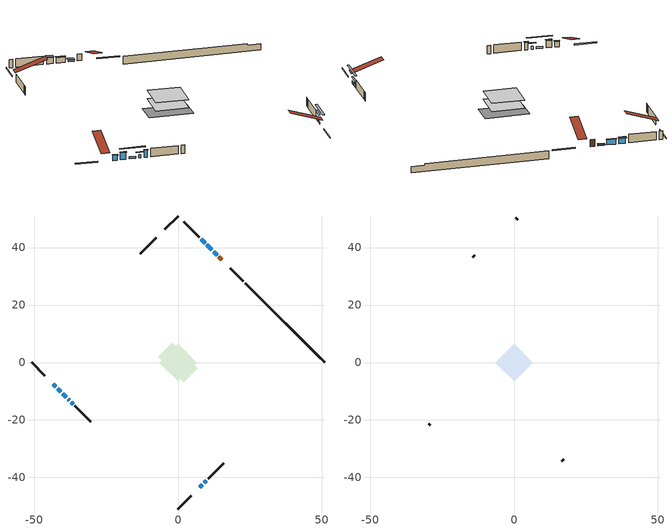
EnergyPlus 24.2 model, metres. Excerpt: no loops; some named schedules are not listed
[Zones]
conditioned space
 floor adiabatic (AdiabaticFloorConstruction): -6.6,0 0,6.6 6.6,0 0,-6.6 z0.77
 floor foundation (Slab1 construction): -6.9,1.99 -1.99,6.9 6.9,-1.99 1.99,-6.9 z-1.52
 wall outside (RimJoist1 construction): 0,-50.99 4.55,-46.44 / -50.99,0 -46.44,-4.55 / 0,50.99 -4.55,46.44 / 22.74,28.24 18.19,32.8 z0.77:1.07
 wall outside (AdiabaticWallConstruction 1): 15.18,35.8 14.26,36.73 z0.77:2.8
 wall outside (AdiabaticWallConstruction): 13.6,37.39 12.47,38.52 z0.77:1.23; -43.43,-7.56 -42.57,-8.42 / 11.81,39.17 10.09,40.9 z0.77:2.29; -41.91,-9.08 -40.83,-10.16 / -37.19,-13.8 -36.54,-14.45 z0.77:2.9; 7.56,-43.43 8.42,-42.57 / -40.18,-10.81 -38.88,-12.11 z0.77:1.38; -38.23,-12.76 -37.85,-13.14 z0.77:1.69; 9.43,41.56 8.14,42.85 z0.77:2.6; 9.08,-41.91 9.83,-41.15 z0.77:1.84
 wall outside (Wall1 construction): 10.49,-40.5 16.01,-34.98 / -35.89,-15.1 -30.37,-20.62 / -7.56,43.43 -13.08,37.91 / 7.48,43.51 1.96,49.02 z0.77:3.21
 wall foundation (FoundationWall1 construction): 23.4,27.59,-1.52 23.4,27.59,0.77 48.23,2.76,0.77 48.23,2.76,0.29 50.99,0,0.29 50.99,0,-1.52
 window (WindowConstruction 6): 13.6,37.39 12.47,38.52 z0.77:1.23
 window (WindowConstruction 4): -43.43,-7.56 -42.57,-8.42 z0.77:2.29
 window (WindowConstruction 5): -41.91,-9.08 -40.83,-10.16 z0.77:2.9
 window (WindowConstruction 8): 7.56,-43.43 8.42,-42.57 z0.77:1.38
 window (WindowConstruction 9): -40.17,-10.81 -38.88,-12.11 z0.77:1.38
 window (WindowConstruction 7): -38.22,-12.76 -37.85,-13.14 z0.77:1.68
 window (WindowConstruction): 11.81,39.18 10.09,40.9 z0.77:2.29
 window (WindowConstruction 1): 9.43,41.56 8.14,42.85 z0.77:2.6
 window (WindowConstruction 2): 9.08,-41.91 9.83,-41.15 z0.77:1.84
 window (WindowConstruction 3): -37.19,-13.8 -36.54,-14.44 z0.77:2.9
 door (Door): 15.18,35.81 14.26,36.73 z0.77:2.8
 ceiling adiabatic (AdiabaticFloorConstruction): 0,-6.6 6.6,0 0,6.6 -6.6,0 z0.77
attic - vented
 floor to conditioned space (Floor1 construction Reversed): -6.6,0 0,6.6 6.6,0 0,-6.6 z3.21
 wall outside (Wall2 construction): 16.66,-34.32 17.32,-33.67 / -29.71,-21.28 -29.06,-21.93 / -13.73,37.25 -14.39,36.6 / 1.31,49.68 0.66,50.33 z0.77:3.21
 roof outside (Roof1 construction): 6.9,-44.09,3.21 0.47,-37.65,6.24 -1.22,-39.35,6.24 5.21,-45.78,3.21; -44.09,-6.9,3.21 -37.65,-0.47,6.24 -39.35,1.22,6.24 -45.78,-5.21,3.21; -6.9,44.09,3.21 -0.47,37.65,6.24 1.22,39.35,6.24 -5.21,45.78,3.21; 15.84,35.15,3.21 9.41,28.72,6.24 11.1,27.02,6.24 17.54,33.45,3.21
shading: 12.36,38.62 13.71,37.28 14.46,38.04 13.12,39.38 z1.38; -42.46,-8.53 -43.53,-7.45 -43.86,-7.78 -42.79,-8.85 z2.44; -40.73,-10.26 -42.01,-8.97 -42.34,-9.3 -41.05,-10.59 z3.05; 10.79,-40.2 5.19,-45.8 5.52,-46.12 11.12,-40.52 z4.73; -36.94,-14.04 -42.11,-8.88 -42.44,-9.2 -37.27,-14.37 z4.12; -37.2,-13.79 -38.87,-12.12 -39.19,-12.45 -37.53,-14.11 z2.6; 9.98,41.01 11.92,39.07 12.24,39.4 10.31,41.33 z2.44; 8.03,42.96 9.54,41.45 10.29,42.21 8.79,43.71 z2.75; 10.7,-40.29 8.22,-42.77 8.54,-43.1 11.02,-40.62 z3.06; -36.44,-14.55 -37.3,-13.69 -37.62,-14.02 -36.76,-14.88 z3.05
[Building]
Building 1: Terrain=Suburbs
[Site:Location]
Mont Joli AP_QC: Latitude {deg}=48.61; Longitude {deg}=-68.21; Time Zone {hr}=-5; Elevation {m}=52; Keep Site Location Information=Yes
[Site:GroundTemperature:Shallow]
-0.843868, -3.04892, -3.2255, -2.1791, 2.02165, 6.20283, 9.82768, 12.1239, 12.319, 10.4514, 6.91898, 2.86606
[Site:WaterMainsTemperature]
Calculation Method=Schedule; Temperature Schedule=mains temperature schedule
[Material] Roughness=Rough; Thermal Absorptance=0.9
Name | Thickness {m} | Conductivity {W/m-K} | Density {kg/m3} | Specific Heat {J/kg-K} | Solar Absorptance | Visible Absorptance
asphalt or fiberglass shingles | 0.00635 | 0.162714 | 1121.4 | 1465.45 | 0.4 | 0.4
ceiling loosefill ins | 0.169333 | 0.0480833 | 16.02 | 1046.75 | 0.7 | 0.7
ceiling stud and cavity | 0.1397 | 0.117189 | 65.682 | 1177.47 | 0.7 | 0.7
concrete 4.0 in. | 0.1016 | 1.803125 | 2242.8 | 837.4 | 0.7 | 0.7
concrete 8.0 in. | 0.2032 | 1.803125 | 2242.8 | 837.4 | 0.7 | 0.7
door material | 0.04445 | 0.0451087 | 512.64 | 1214.23 | 0.7 | 0.7
exterior vertical ins | 0.0633812 | 0.029427 | 32.04 | 1214.23 | 0.7 | 0.7
floor covering | 0.0127 | 0.0433444 | 54.468 | 1339.84 | 0.6 | 0.6
floor rigid ins; wall rigid ins | 0.512978 | 0.029427 | 32.04 | 1214.23 | 0.7 | 0.7
floor stud and cavity | 0.1397 | 1.75129 | 37.0049 | 1207.88 | 0.7 | 0.7
furniture material conditioned space 1 | 0.1524 | 0.115458 | 640.8 | 1214.23 | 0.6 | 0.6
gypsum board | 0.0127 | 0.160291 | 801 | 837.4 | 0.6 | 0.6
gypsum board 1 | 0.0127 | 0.160291 | 801 | 837.4 | 0.7 | 0.7
osb sheathing 0.5 in. | 0.0127 | 0.115458 | 512.64 | 1214.23 | 0.7 | 0.7
osb sheathing 0.75 in. | 0.01905 | 0.115458 | 512.64 | 1214.23 | 0.7 | 0.7
osb sheathing 2.0 in. | 0.0508 | 0.115458 | 512.64 | 1214.23 | 0.7 | 0.7
rim joist rigid ins | 0.051816 | 0.029427 | 32.04 | 1214.23 | 0.7 | 0.7
rim joist stud and cavity | 0.0508 | 0.0379815 | 125.044 | 1163.47 | 0.6 | 0.6
wall stud and cavity | 0.1397 | 0.0789436 | 139.0536 | 1170.24 | 0.7 | 0.7
wall stud and cavity 1 | 0.0889 | 6.1454 | 50.32683 | 1063.81 | 0.6 | 0.6
wall stud and cavity 2 | 0.0889 | 0.380278 | 52.3479 | 1209.89 | 0.7 | 0.7
wall stud and cavity 3 | 0.0889 | 0.391764 | 83.0341 | 1211.67 | 0.7 | 0.7
wood siding | 0.0254 | 0.102417 | 544.68 | 1172.36 | 0.4 | 0.4
wood siding 1 | 0.00254 | 0.102417 | 544.68 | 1172.36 | 0.4 | 0.4
wood siding 2; wood siding 3; wood siding 4 | 0.0254 | 0.102417 | 544.68 | 1172.36 | 0.7 | 0.7
[WindowMaterial:SimpleGlazingSystem]
Name | U-Factor {W/m2-K} | Solar Heat Gain Coefficient
WindowMaterial | 1.510348 | 0.38
WindowMaterial 1 | 1.38714 | 0.4
WindowMaterial 2 | 1.63015 | 0.35
WindowMaterial 3 | 1.54498 | 0.37
WindowMaterial 4 | 2.00093 | 0.39
WindowMaterial 5 | 2.20761 | 0.36
WindowMaterial 6 | 2.041241 | 0.39
WindowMaterial 7 | 2.25303 | 0.33
WindowMaterial 8 | 2.345014 | 0.31
[Construction]
AdiabaticFloorConstruction: floor stud and cavity, floor rigid ins, osb sheathing 0.75 in., floor covering
AdiabaticWallConstruction: wood siding 3, wall rigid ins, wall stud and cavity 2, gypsum board
AdiabaticWallConstruction 1: wood siding 4, wall rigid ins, wall stud and cavity 2, gypsum board
Door: door material
Floor1 construction Reversed: gypsum board, ceiling stud and cavity, ceiling loosefill ins
FoundationWall1 construction: concrete 8.0 in., gypsum board 1
furniture construction conditioned space 1: furniture material conditioned space 1
PartitionWallConstruction: gypsum board, wall stud and cavity 3, gypsum board
RimJoist1 construction: wood siding 2, rim joist rigid ins, osb sheathing 2.0 in., rim joist stud and cavity
Roof1 construction: asphalt or fiberglass shingles
Slab1 construction: concrete 4.0 in.
Wall1 construction: wood siding, osb sheathing 0.5 in., wall stud and cavity, gypsum board
Wall2 construction: wood siding 1, wall stud and cavity 1
WindowConstruction; WindowConstruction 4: WindowMaterial
WindowConstruction 1: WindowMaterial 1
WindowConstruction 2: WindowMaterial 2
WindowConstruction 3: WindowMaterial 3
WindowConstruction 5: WindowMaterial 4
WindowConstruction 6: WindowMaterial 5
WindowConstruction 7: WindowMaterial 6
WindowConstruction 8: WindowMaterial 7
WindowConstruction 9: WindowMaterial 8
[Zone] Multiplier=1; Part of Total Floor Area=Yes
Name | Volume {m3}
attic - vented | 42.946
conditioned space | 430
[Space]
Name | Zone | Volume {m3}
attic - vented 1 | attic - vented | 42.946
conditioned space 1 | conditioned space | 430
[ZoneInfiltration:EffectiveLeakageArea]
infil attic - vented 1: Zone or Space=attic - vented 1; Schedule=Always On Discrete; Effective Air Leakage Area {cm2}=3034.43; Stack Coefficient=0.000380435; Wind Coefficient=1.31783e-05
[ZoneMixing]
whole house fan mix: Zone or Space=attic - vented; Schedule=Always On Continuous; Design Flow Rate Calculation Method=Flow/Zone; Design Flow Rate {m3/s}=0; Source Zone or Space=conditioned space
[SurfaceProperty:ExposedFoundationPerimeter]
Slab1: Exposed Perimeter Calculation Method=TotalExposedPerimeter; Total Exposed Perimeter {m}=39.015
[InternalMass] Zone or ZoneList=conditioned space; Space or SpaceList=conditioned space 1
Name | Construction | Surface Area {m2}
furniture mass conditioned space 1 | furniture construction conditioned space 1 | 69.7759
partition wall mass | PartitionWallConstruction | 174.44
[Lights]
interior lighting: Zone or ZoneList or Space or SpaceList=conditioned space 1; Schedule=interior lighting schedule; Design Level Calculation Method=LightingLevel; Lighting Level {W}=343.2; Return Air Fraction=0; Fraction Radiant=0.6; Fraction Visible=0.2; Fraction Replaceable=1
[People]
occupants: Zone or ZoneList or Space or SpaceList=conditioned space 1; Number of People Schedule=occupants schedule; Number of People Calculation Method=People; Number of People=3; Fraction Radiant=0.314171; Sensible Heat Fraction=0.56303; Activity Level Schedule=occupants activity schedule; Carbon Dioxide Generation Rate {m3/s-W}=0; Enable ASHRAE 55 Comfort Warnings=No; Mean Radiant Temperature Calculation Type=EnclosureAveraged
[ElectricEquipment] Zone or ZoneList or Space or SpaceList=conditioned space 1; Design Level Calculation Method=EquipmentLevel
Name | Schedule | Design Level {W} | Fraction Latent | Fraction Radiant | Fraction Lost
clothes dryer | clothes dryer schedule | 140.772 | 0.015 | 0.081 | 0.85
clothes washer | clothes washer schedule | 32.1985 | 0.03 | 0.162 | 0.7
cooking range | cooking range schedule | 215.147 | 0.08 | 0.432 | 0.2
dishwasher | dishwasher schedule | 66.8632 | 0.3 | 0.18 | 0.4
fridge | fridge schedule | 72.9452 | 0 | 0.6 | 0
mech vent bath fan 0 | mech vent bath fan 0 schedule | 50.2 | 0 | 0 | 1
mech vent bath fan 1 | mech vent bath fan 1 schedule | 50.2 | 0 | 0 | 1
mech vent house fan | mech vent house fan schedule | 0 | 0 | 0 | 1
mech vent house fan cfis | mech vent house fan cfis schedule | 0 | 0 | 0 | 0
mech vent range fan 0 | mech vent range fan 0 schedule | 57 | 0 | 0 | 1
misc plug loads | misc plug loads schedule | 494.7 | 0.045 | 0.513 | 0.1
whole house fan | Always On Discrete | 0 | 0 | 0 | 1
[OtherEquipment] Zone or ZoneList or Space or SpaceList=conditioned space 1; Design Level Calculation Method=EquipmentLevel
Name | Fuel Type | Schedule | Design Level {W} | Fraction Latent | Fraction Radiant | Fraction Lost
clothes dryer 1 | Electricity | clothes dryer schedule | 0 | 0.015 | 0.081 | 0.85
cooking range 1 | Electricity | cooking range schedule | 0 | 0.08 | 0.432 | 0.2
general water use latent | None | general water use schedule | 62.594 | 1 | 0 | 0
general water use sensible | None | general water use schedule | -61.6891 | 0 | 0.6 | 0
mech vent house fan latent load | None | Always On Discrete | 0 | 1 | 0 | 0
mech vent house fan sensible load | None | Always On Discrete | 0 | 0 | 0 | 0
water heater energy adjustment1 | Electricity | Always On Discrete | 0.01 | 0 | 0 | 1
[ZoneInfiltration:DesignFlowRate] Zone or ZoneList or Space or SpaceList=conditioned space 1; Schedule=Always On Discrete; Design Flow Rate Calculation Method=Flow/Zone; Design Flow Rate {m3/s}=0
infil flow; natural vent flow; whole house fan flow
[Foundation:Kiva]
Foundation Kiva 1: Initial Indoor Air Temperature {C}=18; Wall Height Above Grade {m}=0.769986; Wall Depth Below Slab {m}=0.2032; Custom Block Material Name 1=exterior vertical ins; Custom Block Depth 1 {m}=2.28999; Custom Block X Position 1 {m}=0.2159; Custom Block Z Position 1 {m}=0
[Foundation:Kiva:Settings]
Soil Conductivity {W/m-K}=0.849921; Soil Density {kg/m3}=1842.3; Soil Specific Heat {J/kg-K}=418.7; Ground Solar Absorptivity=0.9; Ground Thermal Absorptivity=0.9; Ground Surface Roughness {m}=0.03; Far-Field Width {m}=40; Deep-Ground Boundary Condition=ZeroFlux; Deep-Ground Depth {m}=40; Minimum Cell Dimension {m}=0.2; Maximum Cell Growth Coefficient=3; Simulation Timestep=Timestep
[Exterior:Lights]
exterior lighting: Schedule=exterior lighting schedule; Design Level {W}=75.6
[Schedule:Constant]
Name | Hourly Value
Always On Continuous; mech vent house fan schedule; mech vent house fan cfis schedule; Always On Discrete | 1
occupants activity schedule | 117.228
fridge schedule | 0
[Schedule:Week:Daily]
interior lighting schedule Week Rule - Jan1-Jan27: interior lighting schedule day, interior lighting schedule day, interior lighting schedule day, interior lighting schedule day, interior lighting schedule day, interior lighting schedule day, interior lighting schedule day, interior lighting schedule default day, interior lighting schedule default day, interior lighting schedule default day, interior lighting schedule default day, interior lighting schedule default day
interior lighting schedule Week Rule - Jan28-Feb3: interior lighting schedule day, interior lighting schedule day, interior lighting schedule day, interior lighting schedule day, interior lighting schedule day 1, interior lighting schedule day 1, interior lighting schedule day 1, interior lighting schedule default day, interior lighting schedule default day, interior lighting schedule default day, interior lighting schedule default day, interior lighting schedule default day
interior lighting schedule Week Rule - Feb4-Feb24: interior lighting schedule day 1, interior lighting schedule day 1, interior lighting schedule day 1, interior lighting schedule day 1, interior lighting schedule day 1, interior lighting schedule day 1, interior lighting schedule day 1, interior lighting schedule default day, interior lighting schedule default day, interior lighting schedule default day, interior lighting schedule default day, interior lighting schedule default day
interior lighting schedule Week Rule - Feb25-Mar3: interior lighting schedule day 1, interior lighting schedule day 1, interior lighting schedule day 1, interior lighting schedule day 1, interior lighting schedule day 2, interior lighting schedule day 2, interior lighting schedule day 2, interior lighting schedule default day, interior lighting schedule default day, interior lighting schedule default day, interior lighting schedule default day, interior lighting schedule default day
interior lighting schedule Week Rule - Mar4-Mar31: interior lighting schedule day 2, interior lighting schedule day 2, interior lighting schedule day 2, interior lighting schedule day 2, interior lighting schedule day 2, interior lighting schedule day 2, interior lighting schedule day 2, interior lighting schedule default day, interior lighting schedule default day, interior lighting schedule default day, interior lighting schedule default day, interior lighting schedule default day
interior lighting schedule Week Rule - Apr1-Apr28: interior lighting schedule day 3, interior lighting schedule day 3, interior lighting schedule day 3, interior lighting schedule day 3, interior lighting schedule day 3, interior lighting schedule day 3, interior lighting schedule day 3, interior lighting schedule default day, interior lighting schedule default day, interior lighting schedule default day, interior lighting schedule default day, interior lighting schedule default day
interior lighting schedule Week Rule - Apr29-May5: interior lighting schedule day 3, interior lighting schedule day 3, interior lighting schedule day 4, interior lighting schedule day 4, interior lighting schedule day 4, interior lighting schedule day 4, interior lighting schedule day 4, interior lighting schedule default day, interior lighting schedule default day, interior lighting schedule default day, interior lighting schedule default day, interior lighting schedule default day
interior lighting schedule Week Rule - May6-May26: interior lighting schedule day 4, interior lighting schedule day 4, interior lighting schedule day 4, interior lighting schedule day 4, interior lighting schedule day 4, interior lighting schedule day 4, interior lighting schedule day 4, interior lighting schedule default day, interior lighting schedule default day, interior lighting schedule default day, interior lighting schedule default day, interior lighting schedule default day
interior lighting schedule Week Rule - May27-Jun2: interior lighting schedule day 4, interior lighting schedule day 4, interior lighting schedule day 4, interior lighting schedule day 4, interior lighting schedule day 4, interior lighting schedule day 5, interior lighting schedule day 5, interior lighting schedule default day, interior lighting schedule default day, interior lighting schedule default day, interior lighting schedule default day, interior lighting schedule default day
interior lighting schedule Week Rule - Jun3-Jun30: interior lighting schedule day 5, interior lighting schedule day 5, interior lighting schedule day 5, interior lighting schedule day 5, interior lighting schedule day 5, interior lighting schedule day 5, interior lighting schedule day 5, interior lighting schedule default day, interior lighting schedule default day, interior lighting schedule default day, interior lighting schedule default day, interior lighting schedule default day
interior lighting schedule Week Rule - Jul1-Jul28: interior lighting schedule day 6, interior lighting schedule day 6, interior lighting schedule day 6, interior lighting schedule day 6, interior lighting schedule day 6, interior lighting schedule day 6, interior lighting schedule day 6, interior lighting schedule default day, interior lighting schedule default day, interior lighting schedule default day, interior lighting schedule default day, interior lighting schedule default day
interior lighting schedule Week Rule - Jul29-Aug4: interior lighting schedule day 6, interior lighting schedule day 6, interior lighting schedule day 6, interior lighting schedule day 7, interior lighting schedule day 7, interior lighting schedule day 7, interior lighting schedule day 7, interior lighting schedule default day, interior lighting schedule default day, interior lighting schedule default day, interior lighting schedule default day, interior lighting schedule default day
interior lighting schedule Week Rule - Aug5-Aug25: interior lighting schedule day 7, interior lighting schedule day 7, interior lighting schedule day 7, interior lighting schedule day 7, interior lighting schedule day 7, interior lighting schedule day 7, interior lighting schedule day 7, interior lighting schedule default day, interior lighting schedule default day, interior lighting schedule default day, interior lighting schedule default day, interior lighting schedule default day
interior lighting schedule Week Rule - Aug26-Sep1: interior lighting schedule day 7, interior lighting schedule day 7, interior lighting schedule day 7, interior lighting schedule day 7, interior lighting schedule day 7, interior lighting schedule day 7, interior lighting schedule day 8, interior lighting schedule default day, interior lighting schedule default day, interior lighting schedule default day, interior lighting schedule default day, interior lighting schedule default day
interior lighting schedule Week Rule - Sep2-Sep29: interior lighting schedule day 8, interior lighting schedule day 8, interior lighting schedule day 8, interior lighting schedule day 8, interior lighting schedule day 8, interior lighting schedule day 8, interior lighting schedule day 8, interior lighting schedule default day, interior lighting schedule default day, interior lighting schedule default day, interior lighting schedule default day, interior lighting schedule default day
interior lighting schedule Week Rule - Sep30-Oct6: interior lighting schedule day 8, interior lighting schedule day 9, interior lighting schedule day 9, interior lighting schedule day 9, interior lighting schedule day 9, interior lighting schedule day 9, interior lighting schedule day 9, interior lighting schedule default day, interior lighting schedule default day, interior lighting schedule default day, interior lighting schedule default day, interior lighting schedule default day
interior lighting schedule Week Rule - Oct7-Oct27: interior lighting schedule day 9, interior lighting schedule day 9, interior lighting schedule day 9, interior lighting schedule day 9, interior lighting schedule day 9, interior lighting schedule day 9, interior lighting schedule day 9, interior lighting schedule default day, interior lighting schedule default day, interior lighting schedule default day, interior lighting schedule default day, interior lighting schedule default day
interior lighting schedule Week Rule - Oct28-Nov3: interior lighting schedule day 9, interior lighting schedule day 9, interior lighting schedule day 9, interior lighting schedule day 9, interior lighting schedule day 10, interior lighting schedule day 10, interior lighting schedule day 10, interior lighting schedule default day, interior lighting schedule default day, interior lighting schedule default day, interior lighting schedule default day, interior lighting schedule default day
interior lighting schedule Week Rule - Nov4-Nov24: interior lighting schedule day 10, interior lighting schedule day 10, interior lighting schedule day 10, interior lighting schedule day 10, interior lighting schedule day 10, interior lighting schedule day 10, interior lighting schedule day 10, interior lighting schedule default day, interior lighting schedule default day, interior lighting schedule default day, interior lighting schedule default day, interior lighting schedule default day
interior lighting schedule Week Rule - Nov25-Dec1: interior lighting schedule day 10, interior lighting schedule day 10, interior lighting schedule day 10, interior lighting schedule day 10, interior lighting schedule day 10, interior lighting schedule day 10, interior lighting schedule day 11, interior lighting schedule default day, interior lighting schedule default day, interior lighting schedule default day, interior lighting schedule default day, interior lighting schedule default day
interior lighting schedule Week Rule - Dec2-Dec31: interior lighting schedule day 11, interior lighting schedule day 11, interior lighting schedule day 11, interior lighting schedule day 11, interior lighting schedule day 11, interior lighting schedule day 11, interior lighting schedule day 11, interior lighting schedule default day, interior lighting schedule default day, interior lighting schedule default day, interior lighting schedule default day, interior lighting schedule default day
occupants schedule Week Rule - Jan1-Dec31: occupants schedule day, occupants schedule day, occupants schedule day, occupants schedule day, occupants schedule day, occupants schedule day, occupants schedule day, occupants schedule default day, occupants schedule default day, occupants schedule default day, occupants schedule default day, occupants schedule default day
clothes dryer schedule Week Rule - Jan1-Dec31: clothes dryer schedule day, clothes dryer schedule day, clothes dryer schedule day, clothes dryer schedule day, clothes dryer schedule day, clothes dryer schedule day, clothes dryer schedule day, clothes dryer schedule default day, clothes dryer schedule default day, clothes dryer schedule default day, clothes dryer schedule default day, clothes dryer schedule default day
clothes washer schedule Week Rule - Jan1-Dec31: clothes washer schedule day, clothes washer schedule day, clothes washer schedule day, clothes washer schedule day, clothes washer schedule day, clothes washer schedule day, clothes washer schedule day, clothes washer schedule default day, clothes washer schedule default day, clothes washer schedule default day, clothes washer schedule default day, clothes washer schedule default day
cooking range schedule Week Rule - Jan1-Dec31: cooking range schedule day, cooking range schedule day, cooking range schedule day, cooking range schedule day, cooking range schedule day, cooking range schedule day, cooking range schedule day, cooking range schedule default day, cooking range schedule default day, cooking range schedule default day, cooking range schedule default day, cooking range schedule default day
dishwasher schedule Week Rule - Jan1-Dec31: dishwasher schedule day, dishwasher schedule day, dishwasher schedule day, dishwasher schedule day, dishwasher schedule day, dishwasher schedule day, dishwasher schedule day, dishwasher schedule default day, dishwasher schedule default day, dishwasher schedule default day, dishwasher schedule default day, dishwasher schedule default day
mech vent bath fan 0 schedule Week Rule - Jan1-Dec31: mech vent bath fan 0 schedule day, mech vent bath fan 0 schedule day, mech vent bath fan 0 schedule day, mech vent bath fan 0 schedule day, mech vent bath fan 0 schedule day, mech vent bath fan 0 schedule day, mech vent bath fan 0 schedule day, mech vent bath fan 0 schedule default day, mech vent bath fan 0 schedule default day, mech vent bath fan 0 schedule default day, mech vent bath fan 0 schedule default day, mech vent bath fan 0 schedule default day
mech vent bath fan 1 schedule Week Rule - Jan1-Dec31: mech vent bath fan 1 schedule day, mech vent bath fan 1 schedule day, mech vent bath fan 1 schedule day, mech vent bath fan 1 schedule day, mech vent bath fan 1 schedule day, mech vent bath fan 1 schedule day, mech vent bath fan 1 schedule day, mech vent bath fan 1 schedule default day, mech vent bath fan 1 schedule default day, mech vent bath fan 1 schedule default day, mech vent bath fan 1 schedule default day, mech vent bath fan 1 schedule default day
mech vent range fan 0 schedule Week Rule - Jan1-Dec31: mech vent range fan 0 schedule day, mech vent range fan 0 schedule day, mech vent range fan 0 schedule day, mech vent range fan 0 schedule day, mech vent range fan 0 schedule day, mech vent range fan 0 schedule day, mech vent range fan 0 schedule day, mech vent range fan 0 schedule default day, mech vent range fan 0 schedule default day, mech vent range fan 0 schedule default day, mech vent range fan 0 schedule default day, mech vent range fan 0 schedule default day
misc plug loads schedule Week Rule - Jan1-Dec31: misc plug loads schedule day, misc plug loads schedule day, misc plug loads schedule day, misc plug loads schedule day, misc plug loads schedule day, misc plug loads schedule day, misc plug loads schedule day, misc plug loads schedule default day, misc plug loads schedule default day, misc plug loads schedule default day, misc plug loads schedule default day, misc plug loads schedule default day
general water use schedule Week Rule - Jan1-Dec31: general water use schedule day, general water use schedule day, general water use schedule day, general water use schedule day, general water use schedule day, general water use schedule day, general water use schedule day, general water use schedule default day, general water use schedule default day, general water use schedule default day, general water use schedule default day, general water use schedule default day
exterior lighting schedule Week Rule - Jan1-Jan27: exterior lighting schedule day, exterior lighting schedule day, exterior lighting schedule day, exterior lighting schedule day, exterior lighting schedule day, exterior lighting schedule day, exterior lighting schedule day, exterior lighting schedule default day, exterior lighting schedule default day, exterior lighting schedule default day, exterior lighting schedule default day, exterior lighting schedule default day
exterior lighting schedule Week Rule - Jan28-Feb3: exterior lighting schedule day, exterior lighting schedule day, exterior lighting schedule day, exterior lighting schedule day, exterior lighting schedule day 1, exterior lighting schedule day 1, exterior lighting schedule day 1, exterior lighting schedule default day, exterior lighting schedule default day, exterior lighting schedule default day, exterior lighting schedule default day, exterior lighting schedule default day
exterior lighting schedule Week Rule - Feb4-Feb24: exterior lighting schedule day 1, exterior lighting schedule day 1, exterior lighting schedule day 1, exterior lighting schedule day 1, exterior lighting schedule day 1, exterior lighting schedule day 1, exterior lighting schedule day 1, exterior lighting schedule default day, exterior lighting schedule default day, exterior lighting schedule default day, exterior lighting schedule default day, exterior lighting schedule default day
exterior lighting schedule Week Rule - Feb25-Mar3: exterior lighting schedule day 1, exterior lighting schedule day 1, exterior lighting schedule day 1, exterior lighting schedule day 1, exterior lighting schedule day 2, exterior lighting schedule day 2, exterior lighting schedule day 2, exterior lighting schedule default day, exterior lighting schedule default day, exterior lighting schedule default day, exterior lighting schedule default day, exterior lighting schedule default day
exterior lighting schedule Week Rule - Mar4-Mar31: exterior lighting schedule day 2, exterior lighting schedule day 2, exterior lighting schedule day 2, exterior lighting schedule day 2, exterior lighting schedule day 2, exterior lighting schedule day 2, exterior lighting schedule day 2, exterior lighting schedule default day, exterior lighting schedule default day, exterior lighting schedule default day, exterior lighting schedule default day, exterior lighting schedule default day
exterior lighting schedule Week Rule - Apr1-Apr28: exterior lighting schedule day 3, exterior lighting schedule day 3, exterior lighting schedule day 3, exterior lighting schedule day 3, exterior lighting schedule day 3, exterior lighting schedule day 3, exterior lighting schedule day 3, exterior lighting schedule default day, exterior lighting schedule default day, exterior lighting schedule default day, exterior lighting schedule default day, exterior lighting schedule default day
exterior lighting schedule Week Rule - Apr29-May5: exterior lighting schedule day 3, exterior lighting schedule day 3, exterior lighting schedule day 4, exterior lighting schedule day 4, exterior lighting schedule day 4, exterior lighting schedule day 4, exterior lighting schedule day 4, exterior lighting schedule default day, exterior lighting schedule default day, exterior lighting schedule default day, exterior lighting schedule default day, exterior lighting schedule default day
exterior lighting schedule Week Rule - May6-May26: exterior lighting schedule day 4, exterior lighting schedule day 4, exterior lighting schedule day 4, exterior lighting schedule day 4, exterior lighting schedule day 4, exterior lighting schedule day 4, exterior lighting schedule day 4, exterior lighting schedule default day, exterior lighting schedule default day, exterior lighting schedule default day, exterior lighting schedule default day, exterior lighting schedule default day
exterior lighting schedule Week Rule - May27-Jun2: exterior lighting schedule day 4, exterior lighting schedule day 4, exterior lighting schedule day 4, exterior lighting schedule day 4, exterior lighting schedule day 4, exterior lighting schedule day 5, exterior lighting schedule day 5, exterior lighting schedule default day, exterior lighting schedule default day, exterior lighting schedule default day, exterior lighting schedule default day, exterior lighting schedule default day
exterior lighting schedule Week Rule - Jun3-Jun30: exterior lighting schedule day 5, exterior lighting schedule day 5, exterior lighting schedule day 5, exterior lighting schedule day 5, exterior lighting schedule day 5, exterior lighting schedule day 5, exterior lighting schedule day 5, exterior lighting schedule default day, exterior lighting schedule default day, exterior lighting schedule default day, exterior lighting schedule default day, exterior lighting schedule default day
exterior lighting schedule Week Rule - Jul1-Jul28: exterior lighting schedule day 6, exterior lighting schedule day 6, exterior lighting schedule day 6, exterior lighting schedule day 6, exterior lighting schedule day 6, exterior lighting schedule day 6, exterior lighting schedule day 6, exterior lighting schedule default day, exterior lighting schedule default day, exterior lighting schedule default day, exterior lighting schedule default day, exterior lighting schedule default day
exterior lighting schedule Week Rule - Jul29-Aug4: exterior lighting schedule day 6, exterior lighting schedule day 6, exterior lighting schedule day 6, exterior lighting schedule day 7, exterior lighting schedule day 7, exterior lighting schedule day 7, exterior lighting schedule day 7, exterior lighting schedule default day, exterior lighting schedule default day, exterior lighting schedule default day, exterior lighting schedule default day, exterior lighting schedule default day
exterior lighting schedule Week Rule - Aug5-Aug25: exterior lighting schedule day 7, exterior lighting schedule day 7, exterior lighting schedule day 7, exterior lighting schedule day 7, exterior lighting schedule day 7, exterior lighting schedule day 7, exterior lighting schedule day 7, exterior lighting schedule default day, exterior lighting schedule default day, exterior lighting schedule default day, exterior lighting schedule default day, exterior lighting schedule default day
exterior lighting schedule Week Rule - Aug26-Sep1: exterior lighting schedule day 7, exterior lighting schedule day 7, exterior lighting schedule day 7, exterior lighting schedule day 7, exterior lighting schedule day 7, exterior lighting schedule day 7, exterior lighting schedule day 8, exterior lighting schedule default day, exterior lighting schedule default day, exterior lighting schedule default day, exterior lighting schedule default day, exterior lighting schedule default day
exterior lighting schedule Week Rule - Sep2-Sep29: exterior lighting schedule day 8, exterior lighting schedule day 8, exterior lighting schedule day 8, exterior lighting schedule day 8, exterior lighting schedule day 8, exterior lighting schedule day 8, exterior lighting schedule day 8, exterior lighting schedule default day, exterior lighting schedule default day, exterior lighting schedule default day, exterior lighting schedule default day, exterior lighting schedule default day
exterior lighting schedule Week Rule - Sep30-Oct6: exterior lighting schedule day 8, exterior lighting schedule day 9, exterior lighting schedule day 9, exterior lighting schedule day 9, exterior lighting schedule day 9, exterior lighting schedule day 9, exterior lighting schedule day 9, exterior lighting schedule default day, exterior lighting schedule default day, exterior lighting schedule default day, exterior lighting schedule default day, exterior lighting schedule default day
exterior lighting schedule Week Rule - Oct7-Oct27: exterior lighting schedule day 9, exterior lighting schedule day 9, exterior lighting schedule day 9, exterior lighting schedule day 9, exterior lighting schedule day 9, exterior lighting schedule day 9, exterior lighting schedule day 9, exterior lighting schedule default day, exterior lighting schedule default day, exterior lighting schedule default day, exterior lighting schedule default day, exterior lighting schedule default day
exterior lighting schedule Week Rule - Oct28-Nov3: exterior lighting schedule day 9, exterior lighting schedule day 9, exterior lighting schedule day 9, exterior lighting schedule day 9, exterior lighting schedule day 10, exterior lighting schedule day 10, exterior lighting schedule day 10, exterior lighting schedule default day, exterior lighting schedule default day, exterior lighting schedule default day, exterior lighting schedule default day, exterior lighting schedule default day
exterior lighting schedule Week Rule - Nov4-Nov24: exterior lighting schedule day 10, exterior lighting schedule day 10, exterior lighting schedule day 10, exterior lighting schedule day 10, exterior lighting schedule day 10, exterior lighting schedule day 10, exterior lighting schedule day 10, exterior lighting schedule default day, exterior lighting schedule default day, exterior lighting schedule default day, exterior lighting schedule default day, exterior lighting schedule default day
exterior lighting schedule Week Rule - Nov25-Dec1: exterior lighting schedule day 10, exterior lighting schedule day 10, exterior lighting schedule day 10, exterior lighting schedule day 10, exterior lighting schedule day 10, exterior lighting schedule day 10, exterior lighting schedule day 11, exterior lighting schedule default day, exterior lighting schedule default day, exterior lighting schedule default day, exterior lighting schedule default day, exterior lighting schedule default day
[Schedule:Year]
interior lighting schedule: interior lighting schedule Week Rule - Jan1-Jan27, 1, 1, 1, 27, interior lighting schedule Week Rule - Jan28-Feb3, 1, 28, 2, 3, interior lighting schedule Week Rule - Feb4-Feb24, 2, 4, 2, 24, interior lighting schedule Week Rule - Feb25-Mar3, 2, 25, 3, 3, interior lighting schedule Week Rule - Mar4-Mar31, 3, 4, 3, 31, interior lighting schedule Week Rule - Apr1-Apr28, 4, 1, 4, 28, interior lighting schedule Week Rule - Apr29-May5, 4, 29, 5, 5, interior lighting schedule Week Rule - May6-May26, 5, 6, 5, 26, interior lighting schedule Week Rule - May27-Jun2, 5, 27, 6, 2, interior lighting schedule Week Rule - Jun3-Jun30, 6, 3, 6, 30, interior lighting schedule Week Rule - Jul1-Jul28, 7, 1, 7, 28, interior lighting schedule Week Rule - Jul29-Aug4, 7, 29, 8, 4, interior lighting schedule Week Rule - Aug5-Aug25, 8, 5, 8, 25, interior lighting schedule Week Rule - Aug26-Sep1, 8, 26, 9, 1, interior lighting schedule Week Rule - Sep2-Sep29, 9, 2, 9, 29, interior lighting schedule Week Rule - Sep30-Oct6, 9, 30, 10, 6, interior lighting schedule Week Rule - Oct7-Oct27, 10, 7, 10, 27, interior lighting schedule Week Rule - Oct28-Nov3, 10, 28, 11, 3, interior lighting schedule Week Rule - Nov4-Nov24, 11, 4, 11, 24, interior lighting schedule Week Rule - Nov25-Dec1, 11, 25, 12, 1, interior lighting schedule Week Rule - Dec2-Dec31, 12, 2, 12, 31
occupants schedule: occupants schedule Week Rule - Jan1-Dec31, 1, 1, 12, 31
clothes dryer schedule: clothes dryer schedule Week Rule - Jan1-Dec31, 1, 1, 12, 31
clothes washer schedule: clothes washer schedule Week Rule - Jan1-Dec31, 1, 1, 12, 31
cooking range schedule: cooking range schedule Week Rule - Jan1-Dec31, 1, 1, 12, 31
dishwasher schedule: dishwasher schedule Week Rule - Jan1-Dec31, 1, 1, 12, 31
mech vent bath fan 0 schedule: mech vent bath fan 0 schedule Week Rule - Jan1-Dec31, 1, 1, 12, 31
mech vent bath fan 1 schedule: mech vent bath fan 1 schedule Week Rule - Jan1-Dec31, 1, 1, 12, 31
mech vent range fan 0 schedule: mech vent range fan 0 schedule Week Rule - Jan1-Dec31, 1, 1, 12, 31
misc plug loads schedule: misc plug loads schedule Week Rule - Jan1-Dec31, 1, 1, 12, 31
general water use schedule: general water use schedule Week Rule - Jan1-Dec31, 1, 1, 12, 31
exterior lighting schedule: exterior lighting schedule Week Rule - Jan1-Jan27, 1, 1, 1, 27, exterior lighting schedule Week Rule - Jan28-Feb3, 1, 28, 2, 3, exterior lighting schedule Week Rule - Feb4-Feb24, 2, 4, 2, 24, exterior lighting schedule Week Rule - Feb25-Mar3, 2, 25, 3, 3, exterior lighting schedule Week Rule - Mar4-Mar31, 3, 4, 3, 31, exterior lighting schedule Week Rule - Apr1-Apr28, 4, 1, 4, 28, exterior lighting schedule Week Rule - Apr29-May5, 4, 29, 5, 5, exterior lighting schedule Week Rule - May6-May26, 5, 6, 5, 26, exterior lighting schedule Week Rule - May27-Jun2, 5, 27, 6, 2, exterior lighting schedule Week Rule - Jun3-Jun30, 6, 3, 6, 30, exterior lighting schedule Week Rule - Jul1-Jul28, 7, 1, 7, 28, exterior lighting schedule Week Rule - Jul29-Aug4, 7, 29, 8, 4, exterior lighting schedule Week Rule - Aug5-Aug25, 8, 5, 8, 25, exterior lighting schedule Week Rule - Aug26-Sep1, 8, 26, 9, 1, exterior lighting schedule Week Rule - Sep2-Sep29, 9, 2, 9, 29, exterior lighting schedule Week Rule - Sep30-Oct6, 9, 30, 10, 6, exterior lighting schedule Week Rule - Oct7-Oct27, 10, 7, 10, 27, exterior lighting schedule Week Rule - Oct28-Nov3, 10, 28, 11, 3, exterior lighting schedule Week Rule - Nov4-Nov24, 11, 4, 11, 24, exterior lighting schedule Week Rule - Nov25-Dec1, 11, 25, 12, 1, exterior lighting schedule Week Rule - Dec2-Dec31, 12, 2, 12, 31
[Schedule:Compact]
mains temperature schedule: Through: 01/01, For: AllDays, Until: 24:00, 4.55833, Through: 01/02, For: AllDays, Until: 24:00, 4.48833, Through: 01/03, For: AllDays, Until: 24:00, 4.41944, Through: 01/04, For: AllDays, Until: 24:00, 4.35111, Through: 01/05, For: AllDays, Until: 24:00, 4.28389, Through: 01/06, For: AllDays, Until: 24:00, 4.21778, Through: 01/07, For: AllDays, Until: 24:00, 4.15278, Through: 01/08, For: AllDays, Until: 24:00, 4.08889, Through: 01/09, For: AllDays, Until: 24:00, 4.02611, Through: 01/10, For: AllDays, Until: 24:00, 3.96444, Through: 01/11, For: AllDays, Until: 24:00, 3.90333, Through: 01/12, For: AllDays, Until: 24:00, 3.84389, Through: 01/13, For: AllDays, Until: 24:00, 3.78556, Through: 01/14, For: AllDays, Until: 24:00, 3.72833, Through: 01/15, For: AllDays, Until: 24:00, 3.67222, Through: 01/16, For: AllDays, Until: 24:00, 3.61722, Through: 01/17, For: AllDays, Until: 24:00, 3.56333, Through: 01/18, For: AllDays, Until: 24:00, 3.51111, Through: 01/19, For: AllDays, Until: 24:00, 3.46, Through: 01/20, For: AllDays, Until: 24:00, 3.41, Through: 01/21, For: AllDays, Until: 24:00, 3.36111, Through: 01/22, For: AllDays, Until: 24:00, 3.31389, Through: 01/23, For: AllDays, Until: 24:00, 3.26778, Through: 01/24, For: AllDays, Until: 24:00, 3.22278, Through: 01/25, For: AllDays, Until: 24:00, 3.17944, Through: 01/26, For: AllDays, Until: 24:00, 3.13722, Through: 01/27, For: AllDays, Until: 24:00, 3.09667, Through: 01/28, For: AllDays, Until: 24:00, 3.05722, Through: 01/29, For: AllDays, Until: 24:00, 3.01944, Through: 01/30, For: AllDays, Until: 24:00, 2.98278, Through: 01/31, For: AllDays, Until: 24:00, 2.94778, Through: 02/01, For: AllDays, Until: 24:00, 2.91389, Through: 02/02, For: AllDays, Until: 24:00, 2.88167, Through: 02/03, For: AllDays, Until: 24:00, 2.85056, Through: 02/04, For: AllDays, Until: 24:00, 2.82111, Through: 02/05, For: AllDays, Until: 24:00, 2.79278, Through: 02/06, For: AllDays, Until: 24:00, 2.76667, Through: 02/07, For: AllDays, Until: 24:00, 2.74111, Through: 02/08, For: AllDays, Until: 24:00, 2.71778, Through: 02/09, For: AllDays, Until: 24:00, 2.69556, Through: 02/10, For: AllDays, Until: 24:00, 2.675, Through: 02/11, For: AllDays, Until: 24:00, 2.65556, Through: 02/12, For: AllDays, Until: 24:00, 2.63833, Through: 02/13, For: AllDays, Until: 24:00, 2.62222, Through: 02/14, For: AllDays, Until: 24:00, 2.60722, Through: 02/15, For: AllDays, Until: 24:00, 2.59389, Through: 02/16, For: AllDays, Until: 24:00, 2.58278, Through: 02/17, For: AllDays, Until: 24:00, 2.57222, Through: 02/18, For: AllDays, Until: 24:00, 2.56389, Through: 02/19, For: AllDays, Until: 24:00, 2.55667, Through: 02/20, For: AllDays, Until: 24:00, 2.55111, Through: 02/21, For: AllDays, Until: 24:00, 2.54722, Through: 02/22, For: AllDays, Until: 24:00, 2.545, Through: 02/23, For: AllDays, Until: 24:00, 2.54389, Through: 02/24, For: AllDays, Until: 24:00, 2.54444, Through: 02/25, For: AllDays, Until: 24:00, 2.54667, Through: 02/26, For: AllDays, Until: 24:00, 2.55056, Through: 02/27, For: AllDays, Until: 24:00, 2.55556, Through: 02/28, For: AllDays, Until: 24:00, 2.56222, Through: 03/01, For: AllDays, Until: 24:00, 2.57056, Through: 03/02, For: AllDays, Until: 24:00, 2.58, Through: 03/03, For: AllDays, Until: 24:00, 2.59167, Through: 03/04, For: AllDays, Until: 24:00, 2.60444, Through: 03/05, For: AllDays, Until: 24:00, 2.61889, Through: 03/06, For: AllDays, Until: 24:00, 2.63444, Through: 03/07, For: AllDays, Until: 24:00, 2.65167, Through: 03/08, For: AllDays, Until: 24:00, 2.67056, Through: 03/09, For: AllDays, Until: 24:00, 2.69111, Through: 03/10, For: AllDays, Until: 24:00, 2.71278, Through: 03/11, For: AllDays, Until: 24:00, 2.73611, Through: 03/12, For: AllDays, Until: 24:00, 2.76111, Through: 03/13, For: AllDays, Until: 24:00, 2.78722, Through: 03/14, For: AllDays, Until: 24:00, 2.815, Through: 03/15, For: AllDays, Until: 24:00, 2.84389, Through: 03/16, For: AllDays, Until: 24:00, 2.87444, Through: 03/17, For: AllDays, Until: 24:00, 2.90667, Through: 03/18, For: AllDays, Until: 24:00, 2.94, Through: 03/19, For: AllDays, Until: 24:00, 2.975, Through: 03/20, For: AllDays, Until: 24:00, 3.01111, Through: 03/21, For: AllDays, Until: 24:00, 3.04889, Through: 03/22, For: AllDays, Until: 24:00, 3.08833, Through: 03/23, For: AllDays, Until: 24:00, 3.12833, Through: 03/24, For: AllDays, Until: 24:00, 3.17056, Through: 03/25, For: AllDays, Until: 24:00, 3.21333, Through: 03/26, For: AllDays, Until: 24:00, 3.25778, Through: 03/27, For: AllDays, Until: 24:00, 3.30389, Through: 03/28, For: AllDays, Until: 24:00, 3.35111, Through: 03/29, For: AllDays, Until: 24:00, 3.39944, Through: 03/30, For: AllDays, Until: 24:00, 3.44889, Through: 03/31, For: AllDays, Until: 24:00, 3.5, Through: 04/01, For: AllDays, Until: 24:00, 3.55222, Through: 04/02, For: AllDays, Until: 24:00, 3.60556, Through: 04/03, For: AllDays, Until: 24:00, 3.66, Through: 04/04, For: AllDays, Until: 24:00, 3.71611, Through: 04/05, For: AllDays, Until: 24:00, 3.77278, Through: 04/06, For: AllDays, Until: 24:00, 3.83111, Through: 04/07, For: AllDays, Until: 24:00, 3.89056, Through: 04/08, For: AllDays, Until: 24:00, 3.95111, Through: 04/09, For: AllDays, Until: 24:00, 4.01278, Through: 04/10, For: AllDays, Until: 24:00, 4.075, Through: 04/11, For: AllDays, Until: 24:00, 4.13889, Through: 04/12, For: AllDays, Until: 24:00, 4.20389, Through: 04/13, For: AllDays, Until: 24:00, 4.27, Through: 04/14, For: AllDays, Until: 24:00, 4.33667, Through: 04/15, For: AllDays, Until: 24:00, 4.40444, Through: 04/16, For: AllDays, Until: 24:00, 4.47333, Through: 04/17, For: AllDays, Until: 24:00, 4.54333, Through: 04/18, For: AllDays, Until: 24:00, 4.61389, Through: 04/19, For: AllDays, Until: 24:00, 4.68556, Through: 04/20, For: AllDays, Until: 24:00, 4.75833, Through: 04/21, For: AllDays, Until: 24:00, 4.83167, Through: 04/22, For: AllDays, Until: 24:00, 4.90611, Through: 04/23, For: AllDays, Until: 24:00, 4.98111, Through: 04/24, For: AllDays, Until: 24:00, 5.05722, Through: 04/25, For: AllDays, Until: 24:00, 5.13389, Through: 04/26, For: AllDays, Until: 24:00, 5.21167, Through: 04/27, For: AllDays, Until: 24:00, 5.29, Through: 04/28, For: AllDays, Until: 24:00, 5.36889, Through: 04/29, For: AllDays, Until: 24:00, 5.44833, Through: 04/30, For: AllDays, Until: 24:00, 5.52889, Through: 05/01, For: AllDays, Until: 24:00, 5.61, Through: 05/02, For: AllDays, Until: 24:00, 5.69111, Through: 05/03, For: AllDays, Until: 24:00, 5.77333, Through: 05/04, For: AllDays, Until: 24:00, 5.85667, Through: 05/05, For: AllDays, Until: 24:00, 5.94, Through: 05/06, For: AllDays, Until: 24:00, 6.02389, Through: 05/07, For: AllDays, Until: 24:00, 6.10778, Through: 05/08, For: AllDays, Until: 24:00, 6.19278, Through: 05/09, For: AllDays, Until: 24:00, 6.27833, Through: 05/10, For: AllDays, Until: 24:00, 6.36389, Through: 05/11, For: AllDays, Until: 24:00, 6.45, Through: 05/12, For: AllDays, Until: 24:00, 6.53667, Through: 05/13, For: AllDays, Until: 24:00, 6.62333, Through: 05/14, For: AllDays, Until: 24:00, 6.71056, Through: 05/15, For: AllDays, Until: 24:00, 6.79778, Through: 05/16, For: AllDays, Until: 24:00, 6.88556, Through: 05/17, For: AllDays, Until: 24:00, 6.97389, Through: 05/18, For: AllDays, Until: 24:00, 7.06222, Through: 05/19, For: AllDays, Until: 24:00, 7.15056, Through: 05/20, For: AllDays, Until: 24:00, 7.23889, Through: 05/21, For: AllDays, Until: 24:00, 7.32778, Through: 05/22, For: AllDays, Until: 24:00, 7.41667, Through: 05/23, For: AllDays, Until: 24:00, 7.50556, Through: 05/24, For: AllDays, Until: 24:00, 7.59444, Through: 05/25, For: AllDays, Until: 24:00, 7.68333, Through: 05/26, For: AllDays, Until: 24:00, 7.77278, Through: 05/27, For: AllDays, Until: 24:00, 7.86167, Through: 05/28, For: AllDays, Until: 24:00, 7.95056, Through: 05/29, For: AllDays, Until: 24:00, 8.03944, Through: 05/30, For: AllDays, Until: 24:00, 8.12833, Through: 05/31, For: AllDays, Until: 24:00, 8.21722, Through: 06/01, For: AllDays, Until: 24:00, 8.30556, Through: 06/02, For: AllDays, Until: 24:00, 8.39389, Through: 06/03, For: AllDays, Until: 24:00, 8.48222, Through: 06/04, For: AllDays, Until: 24:00, 8.57, Through: 06/05, For: AllDays, Until: 24:00, 8.65778, Through: 06/06, For: AllDays, Until: 24:00, 8.745, Through: 06/07, For: AllDays, Until: 24:00, 8.83222, Through: 06/08, For: AllDays, Until: 24:00, 8.91889, Through: 06/09, For: AllDays, Until: 24:00, 9.00556, Through: 06/10, For: AllDays, Until: 24:00, 9.09167, Through: 06/11, For: AllDays, Until: 24:00, 9.17722, Through: 06/12, For: AllDays, Until: 24:00, 9.26222, Through: 06/13, For: AllDays, Until: 24:00, 9.34722, Through: 06/14, For: AllDays, Until: 24:00, 9.43111, Through: 06/15, For: AllDays, Until: 24:00, 9.515, Through: 06/16, For: AllDays, Until: 24:00, 9.59833, Through: 06/17, For: AllDays, Until: 24:00, 9.68111, Through: 06/18, For: AllDays, Until: 24:00, 9.76333, Through: 06/19, For: AllDays, Until: 24:00, 9.84444, Through: 06/20, For: AllDays, Until: 24:00, 9.92556, Through: 06/21, For: AllDays, Until: 24:00, 10.0056, Through: 06/22, For: AllDays, Until: 24:00, 10.085, Through: 06/23, For: AllDays, Until: 24:00, 10.1639, Through: 06/24, For: AllDays, Until: 24:00, 10.2422, Through: 06/25, For: AllDays, Until: 24:00, 10.3194, Through: 06/26, For: AllDays, Until: 24:00, 10.3961, Through: 06/27, For: AllDays, Until: 24:00, 10.4717, Through: 06/28, For: AllDays, Until: 24:00, 10.5467, Through: 06/29, For: AllDays, Until: 24:00, 10.6206, Through: 06/30, For: AllDays, Until: 24:00, 10.6939, Through: 07/01, For: AllDays, Until: 24:00, 10.7667, Through: 07/02, For: AllDays, Until: 24:00, 10.8378, Through: 07/03, For: AllDays, Until: 24:00, 10.9083, Through: 07/04, For: AllDays, Until: 24:00, 10.9783, Through: 07/05, For: AllDays, Until: 24:00, 11.0467, Through: 07/06, For: AllDays, Until: 24:00, 11.1144, Through: 07/07, For: AllDays, Until: 24:00, 11.1811, Through: 07/08, For: AllDays, Until: 24:00, 11.2467, Through: 07/09, For: AllDays, Until: 24:00, 11.3111, Through: 07/10, For: AllDays, Until: 24:00, 11.375, Through: 07/11, For: AllDays, Until: 24:00, 11.4372, Through: 07/12, For: AllDays, Until: 24:00, 11.4989, Through: 07/13, For: AllDays, Until: 24:00, 11.5589, Through: 07/14, For: AllDays, Until: 24:00, 11.6178, Through: 07/15, For: AllDays, Until: 24:00, 11.6761, Through: 07/16, For: AllDays, Until: 24:00, 11.7328, Through: 07/17, For: AllDays, Until: 24:00, 11.7883, Through: 07/18, For: AllDays, Until: 24:00, 11.8428, Through: 07/19, For: AllDays, Until: 24:00, 11.8956, Through: 07/20, For: AllDays, Until: 24:00, 11.9478, Through: 07/21, For: AllDays, Until: 24:00, 11.9983, Through: 07/22, For: AllDays, Until: 24:00, 12.0478, Through: 07/23, For: AllDays, Until: 24:00, 12.0956, Through: 07/24, For: AllDays, Until: 24:00, 12.1428, Through: 07/25, For: AllDays, Until: 24:00, 12.1883, Through: 07/26, For: AllDays, Until: 24:00, 12.2322, Through: 07/27, For: AllDays, Until: 24:00, 12.275, Through: 07/28, For: AllDays, Until: 24:00, 12.3167, Through: 07/29, For: AllDays, Until: 24:00, 12.3567, Through: 07/30, For: AllDays, Until: 24:00, 12.3956, Through: 07/31, For: AllDays, Until: 24:00, 12.4328, Through: 08/01, For: AllDays, Until: 24:00, 12.4689, Through: 08/02, For: AllDays, Until: 24:00, 12.5033, Through: 08/03, For: AllDays, Until: 24:00, 12.5367, Through: 08/04, For: AllDays, Until: 24:00, 12.5683, Through: 08/05, For: AllDays, Until: 24:00, 12.5983, Through: 08/06, For: AllDays, Until: 24:00, 12.6272, Through: 08/07, For: AllDays, Until: 24:00, 12.6544, Through: 08/08, For: AllDays, Until: 24:00, 12.6806, Through: 08/09, For: AllDays, Until: 24:00, 12.705, Through: 08/10, For: AllDays, Until: 24:00, 12.7278, Through: 08/11, For: AllDays, Until: 24:00, 12.7494, Through: 08/12, For: AllDays, Until: 24:00, 12.7694, Through: 08/13, For: AllDays, Until: 24:00, 12.7878, Through: 08/14, For: AllDays, Until: 24:00, 12.805, Through: 08/15, For: AllDays, Until: 24:00, 12.8206, Through: 08/16, For: AllDays, Until: 24:00, 12.8344, Through: 08/17, For: AllDays, Until: 24:00, 12.8467, Through: 08/18, For: AllDays, Until: 24:00, 12.8578, Through: 08/19, For: AllDays, Until: 24:00, 12.8672, Through: 08/20, For: AllDays, Until: 24:00, 12.875, Through: 08/21, For: AllDays, Until: 24:00, 12.8817, Through: 08/22, For: AllDays, Until: 24:00, 12.8867, Through: 08/23, For: AllDays, Until: 24:00, 12.89, Through: 08/24, For: AllDays, Until: 24:00, 12.8917, Through: 08/25, For: AllDays, Until: 24:00, 12.8917, Through: 08/26, For: AllDays, Until: 24:00, 12.8906, Through: 08/27, For: AllDays, Until: 24:00, 12.8878, Through: 08/28, For: AllDays, Until: 24:00, 12.8833, Through: 08/29, For: AllDays, Until: 24:00, 12.8772, Through: 08/30, For: AllDays, Until: 24:00, 12.87, Through: 08/31, For: AllDays, Until: 24:00, 12.8611, Through: 09/01, For: AllDays, Until: 24:00, 12.8506, Through: 09/02, For: AllDays, Until: 24:00, 12.8389, Through: 09/03, For: AllDays, Until: 24:00, 12.825, Through: 09/04, For: AllDays, Until: 24:00, 12.81, Through: 09/05, For: AllDays, Until: 24:00, 12.7939, Through: 09/06, For: AllDays, Until: 24:00, 12.7756, Through: 09/07, For: AllDays, Until: 24:00, 12.7561, Through: 09/08, For: AllDays, Until: 24:00, 12.735, Through: 09/09, For: AllDays, Until: 24:00, 12.7128, Through: 09/10, For: AllDays, Until: 24:00, 12.6889, Through: 09/11, For: AllDays, Until: 24:00, 12.6633, Through: 09/12, For: AllDays, Until: 24:00, 12.6367, Through: 09/13, For: AllDays, Until: 24:00, 12.6078, Through: 09/14, For: AllDays, Until: 24:00, 12.5783, Through: 09/15, For: AllDays, Until: 24:00, 12.5472, Through: 09/16, For: AllDays, Until: 24:00, 12.5144, Through: 09/17, For: AllDays, Until: 24:00, 12.48, Through: 09/18, For: AllDays, Until: 24:00, 12.4444, Through: 09/19, For: AllDays, Until: 24:00, 12.4078, Through: 09/20, For: AllDays, Until: 24:00, 12.3694, Through: 09/21, For: AllDays, Until: 24:00, 12.33, Through: 09/22, For: AllDays, Until: 24:00, 12.2889, Through: 09/23, For: AllDays, Until: 24:00, 12.2467, Through: 09/24, For: AllDays, Until: 24:00, 12.2028, Through: 09/25, For: AllDays, Until: 24:00, 12.1578, Through: 09/26, For: AllDays, Until: 24:00, 12.1111, Through: 09/27, For: AllDays, Until: 24:00, 12.0633, Through: 09/28, For: AllDays, Until: 24:00, 12.0144, Through: 09/29, For: AllDays, Until: 24:00, 11.9644, Through: 09/30, For: AllDays, Until: 24:00, 11.9128, Through: 10/01, For: AllDays, Until: 24:00, 11.86, Through: 10/02, For: AllDays, Until: 24:00, 11.8061, Through: 10/03, For: AllDays, Until: 24:00, 11.7511, Through: 10/04, For: AllDays, Until: 24:00, 11.6944, Through: 10/05, For: AllDays, Until: 24:00, 11.6372, Through: 10/06, For: AllDays, Until: 24:00, 11.5783, Through: 10/07, For: AllDays, Until: 24:00, 11.5183, Through: 10/08, For: AllDays, Until: 24:00, 11.4578, Through: 10/09, For: AllDays, Until: 24:00, 11.3956, Through: 10/10, For: AllDays, Until: 24:00, 11.3322, Through: 10/11, For: AllDays, Until: 24:00, 11.2678, Through: 10/12, For: AllDays, Until: 24:00, 11.2028, Through: 10/13, For: AllDays, Until: 24:00, 11.1367, Through: 10/14, For: AllDays, Until: 24:00, 11.0689, Through: 10/15, For: AllDays, Until: 24:00, 11.0006, Through: 10/16, For: AllDays, Until: 24:00, 10.9317, Through: 10/17, For: AllDays, Until: 24:00, 10.8611, Through: 10/18, For: AllDays, Until: 24:00, 10.79, Through: 10/19, For: AllDays, Until: 24:00, 10.7178, Through: 10/20, For: AllDays, Until: 24:00, 10.645, Through: 10/21, For: AllDays, Until: 24:00, 10.5711, Through: 10/22, For: AllDays, Until: 24:00, 10.4961, Through: 10/23, For: AllDays, Until: 24:00, 10.4211, Through: 10/24, For: AllDays, Until: 24:00, 10.3444, Through: 10/25, For: AllDays, Until: 24:00, 10.2672, Through: 10/26, For: AllDays, Until: 24:00, 10.1894, Through: 10/27, For: AllDays, Until: 24:00, 10.1111, Through: 10/28, For: AllDays, Until: 24:00, 10.0317, Through: 10/29, For: AllDays, Until: 24:00, 9.95167, Through: 10/30, For: AllDays, Until: 24:00, 9.87111, Through: 10/31, For: AllDays, Until: 24:00, 9.79, Through: 11/01, For: AllDays, Until: 24:00, 9.70778, Through: 11/02, For: AllDays, Until: 24:00, 9.62556, Through: 11/03, For: AllDays, Until: 24:00, 9.54222, Through: 11/04, For: AllDays, Until: 24:00, 9.45889, Through: 11/05, For: AllDays, Until: 24:00, 9.37444, Through: 11/06, For: AllDays, Until: 24:00, 9.29, Through: 11/07, For: AllDays, Until: 24:00, 9.205, Through: 11/08, For: AllDays, Until: 24:00, 9.11944, Through: 11/09, For: AllDays, Until: 24:00, 9.03389, Through: 11/10, For: AllDays, Until: 24:00, 8.94722, Through: 11/11, For: AllDays, Until: 24:00, 8.86056, Through: 11/12, For: AllDays, Until: 24:00, 8.77389, Through: 11/13, For: AllDays, Until: 24:00, 8.68611, Through: 11/14, For: AllDays, Until: 24:00, 8.59889, Through: 11/15, For: AllDays, Until: 24:00, 8.51111, Through: 11/16, For: AllDays, Until: 24:00, 8.42278, Through: 11/17, For: AllDays, Until: 24:00, 8.33444, Through: 11/18, For: AllDays, Until: 24:00, 8.24611, Through: 11/19, For: AllDays, Until: 24:00, 8.15722, Through: 11/20, For: AllDays, Until: 24:00, 8.06833, Through: 11/21, For: AllDays, Until: 24:00, 7.97944, Through: 11/22, For: AllDays, Until: 24:00, 7.89056, Through: 11/23, For: AllDays, Until: 24:00, 7.80167, Through: 11/24, For: AllDays, Until: 24:00, 7.71278, Through: 11/25, For: AllDays, Until: 24:00, 7.62389, Through: 11/26, For: AllDays, Until: 24:00, 7.53444, Through: 11/27, For: AllDays, Until: 24:00, 7.44556, Through: 11/28, For: AllDays, Until: 24:00, 7.35667, Through: 11/29, For: AllDays, Until: 24:00, 7.26778, Through: 11/30, For: AllDays, Until: 24:00, 7.17944, Through: 12/01, For: AllDays, Until: 24:00, 7.09111, Through: 12/02, For: AllDays, Until: 24:00, 7.00278, Through: 12/03, For: AllDays, Until: 24:00, 6.91444, Through: 12/04, For: AllDays, Until: 24:00, 6.82667, Through: 12/05, For: AllDays, Until: 24:00, 6.73889, Through: 12/06, For: AllDays, Until: 24:00, 6.65167, Through: 12/07, For: AllDays, Until: 24:00, 6.565, Through: 12/08, For: AllDays, Until: 24:00, 6.47833, Through: 12/09, For: AllDays, Until: 24:00, 6.39222, Through: 12/10, For: AllDays, Until: 24:00, 6.30611, Through: 12/11, For: AllDays, Until: 24:00, 6.22056, Through: 12/12, For: AllDays, Until: 24:00, 6.13556, Through: 12/13, For: AllDays, Until: 24:00, 6.05111, Through: 12/14, For: AllDays, Until: 24:00, 5.96722, Through: 12/15, For: AllDays, Until: 24:00, 5.88389, Through: 12/16, For: AllDays, Until: 24:00, 5.80056, Through: 12/17, For: AllDays, Until: 24:00, 5.71833, Through: 12/18, For: AllDays, Until: 24:00, 5.63667, Through: 12/19, For: AllDays, Until: 24:00, 5.555, Through: 12/20, For: AllDays, Until: 24:00, 5.47444, Through: 12/21, For: AllDays, Until: 24:00, 5.395, Through: 12/22, For: AllDays, Until: 24:00, 5.31556, Through: 12/23, For: AllDays, Until: 24:00, 5.23722, Through: 12/24, For: AllDays, Until: 24:00, 5.15944, Through: 12/25, For: AllDays, Until: 24:00, 5.08222, Through: 12/26, For: AllDays, Until: 24:00, 5.00611, Through: 12/27, For: AllDays, Until: 24:00, 4.93056, Through: 12/28, For: AllDays, Until: 24:00, 4.85611, Through: 12/29, For: AllDays, Until: 24:00, 4.78222, Through: 12/30, For: AllDays, Until: 24:00, 4.70944, Through: 12/31, For: AllDays, Until: 24:00, 4.63722
